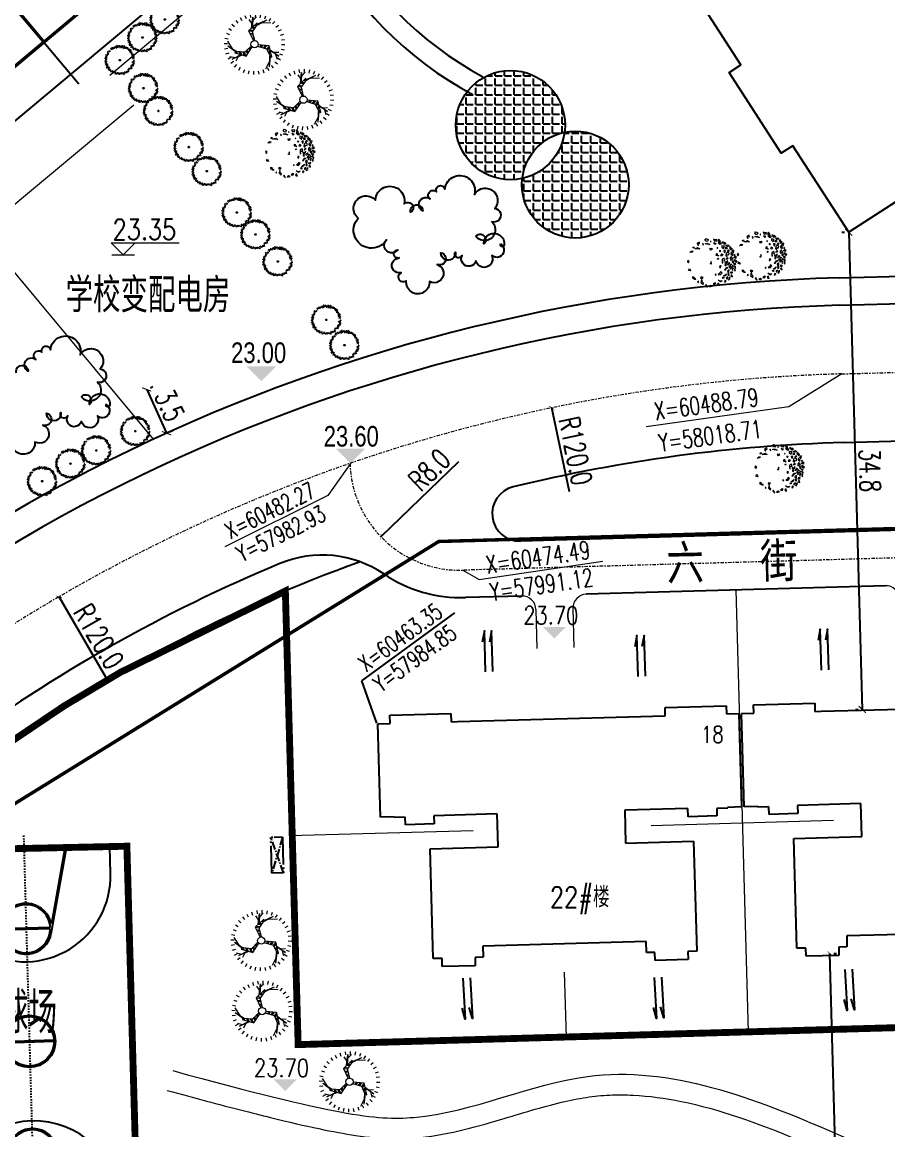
# Model space of a CAD drawing. Header units: inches. Extents: x 393 to 1582, y 246 to 1188.
# Drawn here: x 923 to 986.1, y 643 to 723.6 of the extents above; entities that cross this region are included whole.
import ezdxf

# ---------------------------------------------------------------- set-up
doc = ezdxf.new("R2010")
doc.units = ezdxf.units.IN
doc.header["$MEASUREMENT"] = 0
for name, pattern in [('ACAD_ISO10W100', [18.5, 12, -3, 0.5, -3]), ('CENTERX2', [4, 2.5, -0.5, 0.5, -0.5]), ('CONTINOUS', [0]), ('DASHED2', [0.375, 0.25, -0.125]), ('DOTE', [2.42, 2, -0.2, 0.02, -0.2])]:
    doc.linetypes.add(name, pattern=pattern)
for name, color, linetype in [('build2', 40, 'Continuous'), ('buildcoor', 7, 'Continuous'), ('C', 84, 'Continuous'), ('DIM', 4, 'Continuous'), ('DL', 1, 'Continuous'), ('DOTE', 1, 'ACAD_ISO10W100'), ('drain', 4, 'Continuous'), ('ELEV', 1, 'Continuous'), ('LEAF-G', 72, 'Continuous'), ('OUTLINE', 7, 'Continuous'), ('PUB_TEXT', 7, 'Continuous'), ('roaddim', 2, 'Continuous'), ('roadradiu', 3, 'Continuous'), ('WALL1', 2, 'Continuous'), ('公共绿地', 3, 'Continuous'), ('外墙', 42, 'Continuous'), ('建筑层数', 7, 'Continuous'), ('绿化', 3, 'Continuous'), ('车库边线', 4, 'DOTE')]:
    doc.layers.add(name, color=color, linetype=linetype)
for name, color, linetype, lineweight in [('buildelev', 2, 'Continuous', 20), ('ROAD', 1, 'Continuous', 25), ('ROAD-CENTER', 7, 'CENTERX2', 18), ('ROAD-ZB', 4, 'Continuous', 15), ('walk', 2, 'Continuous', 18), ('围墙', 75, 'FENCELINE1', 15), ('建筑型号', 2, 'Continuous', 18), ('树', 84, 'Continuous', 15)]:
    doc.layers.add(name, color=color, linetype=linetype, lineweight=lineweight)
doc.styles.add('-黑体', font='simhei.ttf', dxfattribs={"width": 0.8})
doc.styles.add('_HZTXT', font='txt.shx', dxfattribs={"width": 0.8, "bigfont": 'hztxt.shx'})
doc.styles.add('DIM_FONT', font='SIMPLEX.shx', dxfattribs={"width": 0.8})
doc.styles.add('FLS', font='', dxfattribs={"width": 0.8})
doc.styles.add('HZ', font='simplex.shx', dxfattribs={"width": 0.7, "bigfont": 'hztxt.shx'})
doc.styles.add('RO', font='romans.shx', dxfattribs={"width": 0.8})
doc.styles.get("Standard").update_dxf_attribs({"font": 'arial.ttf'})
doc.styles.get('FLS').set_extended_font_data('创艺繁隶书')
doc.linetypes.add('FENCELINE1', pattern='A,0.25,-0.1,[133,ltypeshp.shx,S=0.1,R=0,X=-0.1,Y=0],-0.1,1', length=1.45)
doc.dimstyles.new('NORMAL', dxfattribs={"dimtxt": 1.5, "dimasz": 0.3, "dimexe": 0.5, "dimexo": 0.3, "dimgap": 0.3, "dimtad": 1, "dimdec": 1, "dimzin": 1, "dimdsep": 46, "dimtxsty": 'HZ', "dimblk": 'ARCHTICK', "dimcen": 0, "dimclrt": 256, "dimadec": 0, "dimazin": 0, "dimtfac": 1, "dimtdec": 1, "dimtofl": 0, "dimtmove": 0, "dimatfit": 3, "dimldrblk": 'ARCHTICK', "dimfxl": 1, "dimtolj": 2, "dimtzin": 0, "dimarcsym": 0})

# ---------------------------------------------------------------- blocks, each defined once
blk = doc.blocks.new('M_J1ILU')
for p, q in [((-12057, 6273), (-14007, 6273)), ((12043, 6273), (13993, 6273)), ((-8545, 1893), (-14007, 3023)), ((-7775, 1822), (-13987, 3121)), ((7760, 1822), (13972, 3121)), ((8530, 1893), (13993, 3023)), ((-8545, -1846), (-14007, -2977)), ((-7775, -1775), (-13987, -3074)), ((7760, -1775), (13972, -3074)), ((8530, -1846), (13993, -2977)), ((-12057, -6227), (-14007, -6227)), ((12043, -6227), (13993, -6227))]:
    blk.add_line(p, q)
for radius in [1900, 1800]:
    blk.add_circle((-7, 23), radius)
for centre, radius, start, end in [((-12057, 23), 6250, 270, 90), ((12043, 23), 6250, 90, 270), ((-8207, 23), 1850, 100.22842, 125.27022), ((-8207, 23), 1750, 91.59175, 125.16318), ((-8207, 23), 1750, 271.59175, 88.40825), ((-8206, 24), 1849, 288.3314, 79.94984), ((8191, 24), 1849, 100.05016, 251.6686), ((8193, 23), 1750, 91.59175, 268.40825), ((8193, 23), 1750, 54.83682, 88.40825), ((8193, 23), 1850, 54.72978, 79.77158), ((-8207, 23), 1850, 153.40947, 179.08169), ((-8207, 23), 1750, 153.35711, 179.02555), ((-8207, 23), 1850, 126.81895, 151.86075), ((-8207, 23), 1750, 126.82803, 151.84807), ((8193, 23), 1750, 28.15193, 53.17197), ((8193, 23), 1850, 28.13925, 53.18105), ((8193, 23), 1750, 0.97445, 26.64289), ((8193, 23), 1850, 0.91831, 26.59053), ((-8207, 23), 1850, 180.63028, 204.95706), ((-8207, 23), 1750, 180.65761, 204.81547), ((8193, 23), 1750, 335.18453, 359.34239), ((8193, 23), 1850, 335.04294, 359.36972), ((-8207, 23), 1850, 206.50578, 231.40344), ((-8207, 23), 1750, 206.46263, 231.33819), ((8193, 23), 1750, 308.66181, 333.53737), ((8193, 23), 1850, 308.59656, 333.49422), ((-8207, 23), 1850, 232.95217, 259.77158), ((-8207, 23), 1750, 232.97527, 268.40825), ((8193, 23), 1750, 271.59175, 307.02473), ((8193, 23), 1850, 280.22842, 307.04783)]:
    blk.add_arc(centre, radius, start, end)
at = {"layer": 'DOTE'}
blk.add_line((-15007, 23), (14993, 23), dxfattribs=at)
at = {"layer": 'OUTLINE'}
for p, q in [((-14107, 7623), (14093, 7623)), ((-14107, -7577), (-14107, 7623)), ((-14007, 7523), (13993, 7523)), ((-14007, -7477), (-14007, 7523)), ((13993, 7523), (13993, -7477)), ((14093, 7623), (14093, -7577)), ((14093, -7577), (-14107, -7577)), ((13993, -7477), (-14007, -7477))]:
    blk.add_line(p, q, dxfattribs=at)
at = {"layer": 'WALL1'}
for p, q in [((-8257, 1773), (-8257, -1726)), ((-8157, 1773), (-8157, -1726)), ((-57, -1777), (-57, 1821)), ((43, -1777), (43, 1821)), ((8143, 1773), (8143, -1726)), ((8243, 1773), (8243, -1726)), ((-9862, 852), (-9772, 808)), ((-9839, 896), (-9750, 849)), ((-9316, 1504), (-9256, 1424)), ((-9276, 1534), (-9215, 1454)), ((9261, 1534), (9200, 1454)), ((9301, 1504), (9242, 1424)), ((9825, 896), (9736, 849)), ((9847, 852), (9757, 808)), ((-10057, 53), (-9957, 53)), ((-10057, 3), (-9957, 3)), ((10043, 53), (9942, 53)), ((10043, 3), (9943, 3)), ((-9885, -757), (-9796, -711)), ((-9863, -802), (-9774, -756)), ((9848, -802), (9759, -756)), ((9871, -757), (9781, -711)), ((-9362, -1423), (-9301, -1343)), ((-9322, -1453), (-9262, -1373)), ((-9322, -1453), (-9261, -1374)), ((9307, -1453), (9246, -1374)), ((9307, -1453), (9247, -1373)), ((9347, -1423), (9286, -1343))]:
    blk.add_line(p, q, dxfattribs=at)
at = {"width": 0.8, "flags": 9}
for tag in ['XSIZE', 'YSIZE']:
    blk.add_attdef(tag, (0, 0), '', height=0.5, dxfattribs=at)
blk = doc.blocks.new('t2')
for p, q in [((-2.24, 2.44), (-1.99, 2.17)), ((-1.78, 2.79), (-1.59, 2.49)), ((-1.34, 2.61), (-1.58, 1.52)), ((-1.34, 2.61), (-1.51, 1.47)), ((-1.44, 2), (-0.89, 2.82)), ((-1.27, 3.06), (-1.13, 2.72)), ((-0.72, 3.23), (-0.64, 2.88)), ((-0.15, 3.3), (-0.13, 2.95)), ((0.43, 3.28), (0.38, 2.92)), ((0.99, 3.16), (0.88, 2.81)), ((1.53, 2.93), (1.36, 2.62)), ((2.01, 2.62), (1.79, 2.34)), ((-2.93, 1.53), (-2.62, 1.36)), ((-2.62, 2.01), (-2.34, 1.79)), ((-1.63, 0.77), (-2.5, 1.58)), ((-2.5, 1.58), (-1.63, 0.89)), ((-2.3, 1.92), (-2.2, 1.35)), ((-1.73, 1.61), (-1.56, 0.32)), ((-1.53, 1.47), (-1.73, 1.61)), ((-1.24, 0.62), (-1.53, 1.47)), ((1.48, 1.02), (2.62, 1.38)), ((2.62, 1.38), (1.59, 0.97)), ((1.93, 1.14), (2.23, 1.63)), ((2.44, 2.24), (2.17, 1.99)), ((2.81, 1.03), (2.27, 1.23)), ((2.79, 1.78), (2.49, 1.59)), ((3.06, 1.27), (2.72, 1.13)), ((-3.28, 0.43), (-2.92, 0.38)), ((-3.16, 0.99), (-2.81, 0.88)), ((-1.95, 1.1), (-2.53, 1.12)), ((-1.56, 0.32), (-0.37, 0.11)), ((-0.31, 0.25), (-1.24, 0.62)), ((1.06, 1.19), (0.28, 0.27)), ((0.37, 0.14), (1.16, 0.76)), ((2.26, 0.7), (1.06, 1.19)), ((1.16, 0.76), (2.04, 0.59)), ((2.93, -0.14), (2.03, 0.57)), ((2.04, 0.59), (2.26, 0.7)), ((2.93, -0.14), (2.11, 0.61)), ((2.45, 0.24), (2.89, -0.64)), ((3.23, 0.72), (2.88, 0.64)), ((3.3, 0.15), (2.95, 0.13)), ((-3.3, -0.15), (-2.95, -0.13)), ((-3.23, -0.72), (-2.88, -0.64)), ((-3.06, -1.27), (-2.72, -1.13)), ((-0.06, -0.39), (0.08, -1.38)), ((0.5, -1.51), (0.1, -0.38)), ((3.16, -0.99), (2.81, -0.88)), ((3.28, -0.43), (2.92, -0.38)), ((-2.79, -1.78), (-2.49, -1.59)), ((-2.44, -2.24), (-2.17, -1.99)), ((-2.01, -2.62), (-1.79, -2.34)), ((-1.02, -2.25), (-1.99, -2.18)), ((-1.59, -2.47), (-0.52, -2.05)), ((-1.59, -2.47), (-0.52, -2.13)), ((-0.53, -2.3), (0.5, -1.51)), ((-0.51, -2.07), (-0.53, -2.3)), ((0.08, -1.38), (-0.51, -2.07)), ((0.14, -1.8), (-0.12, -2.95)), ((-0.12, -2.95), (0.04, -1.86)), ((0.03, -2.24), (0.29, -2.75)), ((2.24, -2.44), (1.99, -2.17)), ((2.62, -2.01), (2.34, -1.79)), ((2.93, -1.53), (2.62, -1.36)), ((-1.53, -2.93), (-1.36, -2.62)), ((-0.99, -3.16), (-0.88, -2.81)), ((-0.52, -2.95), (-0.07, -2.58)), ((-0.43, -3.28), (-0.38, -2.92)), ((0.15, -3.3), (0.13, -2.95)), ((0.72, -3.23), (0.64, -2.88)), ((1.27, -3.06), (1.13, -2.72)), ((1.78, -2.79), (1.59, -2.49))]:
    blk.add_line(p, q)
at = {"color": 0}
for p, q in [((-1.71, 1.46), (-1.64, 1.54)), ((-1.69, 1.3), (-1.53, 1.47)), ((-1.65, 0.98), (-1.44, 1.2)), ((-1.63, 0.82), (-1.39, 1.07)), ((-1.58, 0.5), (-1.3, 0.8)), ((-1.56, 0.34), (-1.25, 0.67)), ((-1.28, 0.27), (-1.03, 0.54)), ((-1.14, 0.24), (-0.91, 0.49)), ((-0.85, 0.19), (-0.66, 0.39)), ((-0.7, 0.16), (-0.54, 0.34)), ((0.49, 0.53), (0.57, 0.29)), ((0.59, 0.64), (0.67, 0.38)), ((0.78, 0.86), (0.88, 0.54)), ((0.88, 0.98), (0.99, 0.62)), ((1.07, 1.18), (1.21, 0.75)), ((1.22, 1.12), (1.35, 0.72)), ((1.52, 1), (1.62, 0.67)), ((1.67, 0.94), (1.76, 0.65)), ((1.97, 0.81), (2.04, 0.59)), ((2.12, 0.75), (2.15, 0.64)), ((0.21, -0.69), (-0.03, -0.64)), ((0.26, -0.83), (-0.01, -0.77)), ((0.36, -1.11), (0.03, -1.03)), ((0.41, -1.25), (0.05, -1.17)), ((-0.41, -2.21), (-0.52, -2.19)), ((-0.28, -2.11), (-0.51, -2.06)), ((-0.02, -1.92), (-0.32, -1.85)), ((0.11, -1.82), (-0.23, -1.74)), ((0.36, -1.62), (-0.05, -1.53)), ((0.49, -1.52), (0.05, -1.42))]:
    blk.add_line(p, q, dxfattribs=at)
blk.add_circle((0, 0), 0.397)
at = {"style": 'DIM_FONT', "width": 0.8, "flags": 9}
for tag in ['XSIZE', 'YSIZE']:
    blk.add_attdef(tag, (0, 0), '', height=0.000997, rotation=122.3352, dxfattribs=at)
blk = doc.blocks.new('psss')
at = {"layer": 'drain', "ltscale": 3}
for points in [[(-2.979, 0.527), (0.007, 0.531), (-0.808, 0.714)], [(-2.967, -0.004), (0, 0), (-0.815, 0.183)]]:
    blk.add_lwpolyline(points, dxfattribs=at)
blk = doc.blocks.new('_ARCHTICK')
at = {"color": 0, "linetype": 'ByBlock', "const_width": 0.15}
blk.add_lwpolyline([(-0.5, -0.5), (0.5, 0.5)], dxfattribs=at)
blk = doc.blocks.new('*D143')
at = {"layer": 'DEFPOINTS', "color": 0, "ltscale": 0.3, "transparency": 16777216}
for p in [(925.723, 681.772), (986.061, 578.045)]:
    blk.add_point(p, dxfattribs=at)
at = {"layer": 'roadradiu', "color": 0, "lineweight": -2, "ltscale": 0.3, "transparency": 16777216}
blk.add_line((929.131, 675.912), (925.723, 681.772), dxfattribs=at)
at = {"layer": 'roadradiu', "color": 0, "lineweight": -2, "ltscale": 0.3, "transparency": 16777216, "xscale": 0.3, "yscale": 0.3, "zscale": 0.3, "rotation": 120.1868455765125}
blk.add_blockref('_ARCHTICK', (925.723, 681.772), dxfattribs=at)
at = {"layer": 'roadradiu', "ltscale": 0.3, "transparency": 16777216, "insert": (928.618, 678.882), "char_height": 1.5, "attachment_point": 5, "rotation": 300.18685, "style": 'HZ'}
blk.add_mtext('\\A2;R120.0', dxfattribs=at)
blk = doc.blocks.new('*D147')
at = {"layer": 'DEFPOINTS', "color": 0, "ltscale": 0.3, "transparency": 16777216}
for p in [(954.909, 691.701), (949.159, 686.139)]:
    blk.add_point(p, dxfattribs=at)
at = {"layer": 'roadradiu', "color": 0, "lineweight": -2, "ltscale": 0.3, "transparency": 16777216}
blk.add_line((954.806, 691.602), (949.159, 686.139), dxfattribs=at)
at = {"layer": 'roadradiu', "color": 0, "lineweight": -2, "ltscale": 0.3, "transparency": 16777216, "xscale": 0.3, "yscale": 0.3, "zscale": 0.3, "rotation": 224.0479732594165}
blk.add_blockref('_ARCHTICK', (949.159, 686.139), dxfattribs=at)
at = {"layer": 'roadradiu', "ltscale": 0.3, "transparency": 16777216, "insert": (952.693, 691.018), "char_height": 1.5, "attachment_point": 5, "rotation": 44.04797, "style": 'HZ'}
blk.add_mtext('\\A2;R8.0', dxfattribs=at)
blk = doc.blocks.new('GPPMTR01')
at = {"color": 0, "linetype": 'ByBlock'}
for points in [[(-0.215, 0.443), (-0.218, 0.456), (-0.242, 0.475), (-0.199, 0.486), (-0.199, 0.449)], [(-0.173, 0.469), (-0.151, 0.518), (-0.12, 0.516), (-0.128, 0.487), (-0.144, 0.498), (-0.151, 0.48), (-0.145, 0.47)], [(-0.106, 0.53), (-0.073, 0.496), (-0.058, 0.515), (-0.035, 0.504), (-0.038, 0.545), (-0.064, 0.53)], [(-0.038, 0.477), (-0.055, 0.454), (-0.043, 0.424), (-0.032, 0.439)], [(0.005, 0.559), (-0.005, 0.523), (0.016, 0.511), (0.051, 0.519)], [(0.01, 0.485), (0.042, 0.462), (0.084, 0.477), (0.066, 0.492), (0.042, 0.485)], [(0.105, 0.53), (0.084, 0.519), (0.099, 0.504), (0.114, 0.511)], [(0.131, 0.488), (0.137, 0.5), (0.134, 0.53), (0.173, 0.507), (0.146, 0.481)], [(0.179, 0.477), (0.229, 0.496), (0.25, 0.473), (0.223, 0.458), (0.22, 0.477), (0.202, 0.469), (0.199, 0.458)], [(-0.412, 0.305), (-0.364, 0.304), (-0.367, 0.328), (-0.343, 0.337), (-0.374, 0.364), (-0.382, 0.335)], [(-0.393, 0.241), (-0.408, 0.23), (-0.396, 0.226)], [(-0.354, 0.404), (-0.335, 0.371), (-0.312, 0.378), (-0.293, 0.408)], [(-0.304, 0.31), (-0.343, 0.272), (-0.298, 0.279)], [(-0.298, 0.355), (-0.259, 0.362), (-0.24, 0.402), (-0.263, 0.4), (-0.275, 0.378)], [(-0.263, 0.454), (-0.27, 0.431), (-0.248, 0.431), (-0.243, 0.447)], [(-0.215, 0.295), (-0.215, 0.276), (-0.206, 0.283)], [(-0.166, 0.433), (-0.207, 0.386), (-0.18, 0.371), (-0.137, 0.387), (-0.147, 0.409), (-0.165, 0.407)], [(-0.123, 0.314), (-0.144, 0.295), (-0.135, 0.287), (-0.115, 0.295)], [(-0.127, 0.461), (-0.133, 0.429), (-0.111, 0.428), (-0.096, 0.459)], [(-0.079, 0.401), (-0.097, 0.371), (-0.064, 0.359), (-0.049, 0.371)], [(-0.032, 0.317), (-0.058, 0.295), (-0.043, 0.264), (-0.023, 0.291)], [(0.007, 0.443), (-0.026, 0.412), (-0.02, 0.382), (0.016, 0.352), (0.045, 0.367), (0.01, 0.386), (0.034, 0.42)], [(0.045, 0.295), (0.042, 0.249), (0.105, 0.211), (0.119, 0.219), (0.069, 0.245), (0.096, 0.283)], [(0.084, 0.371), (0.072, 0.344), (0.081, 0.321), (0.084, 0.344)], [(0.158, 0.447), (0.096, 0.443), (0.105, 0.412), (0.146, 0.393), (0.155, 0.416), (0.14, 0.428)], [(0.128, 0.336), (0.137, 0.287), (0.114, 0.272), (0.146, 0.26), (0.158, 0.302)], [(0.179, 0.272), (0.167, 0.245), (0.185, 0.238), (0.199, 0.253)], [(0.205, 0.439), (0.179, 0.42), (0.194, 0.405), (0.226, 0.416)], [(0.199, 0.291), (0.179, 0.352), (0.211, 0.31)], [(0.214, 0.359), (0.274, 0.374), (0.291, 0.409), (0.282, 0.336), (0.247, 0.333)], [(0.268, 0.45), (0.253, 0.435), (0.241, 0.409), (0.274, 0.428)], [(0.25, 0.325), (0.241, 0.298), (0.312, 0.302), (0.282, 0.329)], [(0.253, 0.268), (0.241, 0.226), (0.259, 0.177), (0.274, 0.203), (0.253, 0.219)], [(0.303, 0.268), (0.309, 0.219), (0.336, 0.215), (0.351, 0.234)], [(0.315, 0.416), (0.306, 0.401), (0.318, 0.39), (0.348, 0.393)], [(0.321, 0.363), (0.306, 0.34), (0.327, 0.325), (0.356, 0.325), (0.327, 0.336)], [(0.351, 0.382), (0.348, 0.371), (0.368, 0.355), (0.392, 0.359)], [(0.386, 0.257), (0.368, 0.272), (0.365, 0.287), (0.377, 0.298), (0.401, 0.283)], [(0.431, 0.26), (0.419, 0.245), (0.436, 0.23), (0.466, 0.249)], [(-0.482, 0.014), (-0.506, 0.025), (-0.514, -0.024), (-0.506, -0.036), (-0.464, -0.036), (-0.47, -0.024), (-0.494, -0.017)], [(-0.482, 0.196), (-0.461, 0.207), (-0.432, 0.177), (-0.452, 0.154), (-0.494, 0.15), (-0.5, 0.177)], [(-0.446, 0.071), (-0.432, 0.055), (-0.414, 0.067)], [(-0.417, 0.109), (-0.411, 0.15), (-0.357, 0.188), (-0.369, 0.162)], [(-0.283, 0.139), (-0.269, 0.181), (-0.239, 0.166), (-0.248, 0.139), (-0.263, 0.15)], [(-0.064, 0.207), (-0.085, 0.184), (-0.115, 0.203), (-0.115, 0.219), (-0.085, 0.207), (-0.052, 0.226)], [(-0.02, 0.033), (-0.035, 0.025), (-0.026, 0.017), (-0.014, 0.021)], [(-0.02, 0.188), (-0.008, 0.192), (0.001, 0.177), (-0.02, 0.169)], [(0.152, 0.162), (0.137, 0.139), (0.158, 0.12), (0.176, 0.128), (0.161, 0.143)], [(0.25, 0.086), (0.271, 0.063), (0.274, 0.021), (0.303, 0.052), (0.285, 0.109)], [(0.348, 0.173), (0.377, 0.128), (0.356, 0.097), (0.354, 0.128)], [(0.401, 0.207), (0.383, 0.219), (0.365, 0.211), (0.368, 0.196), (0.392, 0.192)], [(0.401, 0.078), (0.398, 0.063), (0.374, 0.067), (0.377, 0.09)], [(0.428, 0.025), (0.431, -0.021), (0.377, -0.043), (0.41, -0.013)], [(0.422, 0.166), (0.419, 0.135), (0.439, 0.12), (0.451, 0.139)], [(0.442, 0.203), (0.451, 0.169), (0.487, 0.139), (0.472, 0.181)], [(0.451, 0.074), (0.469, 0.052), (0.484, 0.063), (0.472, 0.093)], [(-0.467, -0.131), (-0.464, -0.157), (-0.482, -0.154), (-0.485, -0.127)], [(-0.437, -0.131), (-0.429, -0.066), (-0.381, -0.04), (-0.408, -0.078)], [(-0.42, -0.26), (-0.432, -0.218), (-0.411, -0.188), (-0.402, -0.214), (-0.411, -0.229)], [(0.256, -0.013), (0.241, -0.028), (0.253, -0.04)], [(0.407, -0.119), (0.389, -0.138), (0.398, -0.176), (0.419, -0.154)], [(0.416, -0.218), (0.389, -0.233), (0.392, -0.271), (0.407, -0.248)], [(0.436, -0.066), (0.442, -0.097), (0.466, -0.097), (0.481, -0.074), (0.46, -0.078)], [(-0.266, -0.366), (-0.304, -0.374), (-0.283, -0.4), (-0.251, -0.393)], [(-0.115, -0.473), (-0.138, -0.438), (-0.106, -0.438), (-0.085, -0.446)], [(0.072, -0.48), (0.042, -0.461), (0.06, -0.45), (0.066, -0.454), (0.096, -0.454), (0.096, -0.438), (0.125, -0.442), (0.114, -0.461)], [(0.17, -0.286), (0.137, -0.317), (0.149, -0.336), (0.176, -0.321)], [(0.188, -0.431), (0.211, -0.423), (0.188, -0.408)], [(0.205, -0.332), (0.199, -0.343), (0.235, -0.378), (0.294, -0.359), (0.274, -0.34), (0.235, -0.351)], [(0.327, -0.305), (0.333, -0.328), (0.389, -0.313)]]:
    blk.add_lwpolyline(points, close=True, dxfattribs=at)
blk.add_circle((0, 0), 0.01, dxfattribs=at)
blk = doc.blocks.new('*D152')
at = {"layer": 'DEFPOINTS', "color": 0, "ltscale": 0.3, "transparency": 16777216}
for p in [(981.854, 655.789), (981.854, 655.789), (983.043, 613.835)]:
    blk.add_point(p, dxfattribs=at)
at = {"layer": 'DIM', "color": 0, "lineweight": -2, "ltscale": 0.3, "transparency": 16777216}
for p, q in [((983.043, 613.835), (981.854, 655.789)), ((982.154, 655.798), (982.354, 655.803)), ((983.343, 613.843), (983.543, 613.849))]:
    blk.add_line(p, q, dxfattribs=at)
at = {"layer": 'DIM', "color": 0, "lineweight": -2, "ltscale": 0.3, "transparency": 16777216, "xscale": 0.3, "yscale": 0.3, "zscale": 0.3}
for p, rotation in [((981.854, 655.789), 91.62318667236961), ((983.043, 613.835), 271.6231866723696)]:
    blk.add_blockref('_ARCHTICK', p, dxfattribs=dict(at, rotation=rotation))
at = {"layer": 'DIM', "ltscale": 0.3, "transparency": 16777216, "insert": (983.498, 634.842), "char_height": 1.5, "attachment_point": 5, "rotation": 271.62319, "style": 'HZ'}
blk.add_mtext('\\A2;42.0', dxfattribs=at)
blk = doc.blocks.new('*D199')
at = {"layer": 'DEFPOINTS', "color": 0, "ltscale": 0.3, "transparency": 16777216}
for p in [(961.612, 695.528), (986.061, 578.045)]:
    blk.add_point(p, dxfattribs=at)
at = {"layer": 'roadradiu', "color": 0, "lineweight": -2, "ltscale": 0.3, "transparency": 16777216}
blk.add_line((962.886, 689.409), (961.612, 695.528), dxfattribs=at)
at = {"layer": 'roadradiu', "color": 0, "lineweight": -2, "ltscale": 0.3, "transparency": 16777216, "xscale": 0.3, "yscale": 0.3, "zscale": 0.3, "rotation": 101.7557449836951}
blk.add_blockref('_ARCHTICK', (961.612, 695.528), dxfattribs=at)
at = {"layer": 'roadradiu', "ltscale": 0.3, "transparency": 16777216, "insert": (963.338, 692.389), "char_height": 1.5, "attachment_point": 5, "rotation": 281.75574, "style": 'HZ'}
blk.add_mtext('\\A2;R120.0', dxfattribs=at)
blk = doc.blocks.new('A$C12EA78D5')
blk.add_line((2153, 12050), (13153, 12050))
at = {"layer": 'C'}
for p, q in [((103, 0), (103, 24100)), ((103, 24100), (15203, 24100)), ((15203, 24100), (15203, 0)), ((3103, 3000), (3103, 21100)), ((3103, 21100), (12203, 21100)), ((3203, 21000), (12103, 21000)), ((3203, 15100), (3203, 21000)), ((12103, 21000), (12103, 15100)), ((12203, 21100), (12203, 3000)), ((12103, 15100), (3203, 15100)), ((3203, 12100), (3203, 15000)), ((12103, 15000), (3203, 15000)), ((12103, 15000), (12103, 12100)), ((12103, 12100), (3203, 12100)), ((12103, 12000), (3203, 12000)), ((3203, 9100), (3203, 12000)), ((12103, 12000), (12103, 9100)), ((12103, 9100), (3203, 9100)), ((12103, 9000), (3203, 9000)), ((3203, 3100), (3203, 9000)), ((12103, 9000), (12103, 3100)), ((12203, 3000), (3103, 3000)), ((12103, 3100), (3203, 3100)), ((15203, 0), (103, 0))]:
    blk.add_line(p, q, dxfattribs=at)
at = {"layer": 'DL'}
blk.add_line((0, 12050), (16124, 12050), dxfattribs=at)
at = {"layer": 'C', "style": 'DIM_FONT', "width": 0.8, "flags": 9}
for tag in ['YSIZE', 'XSIZE']:
    blk.add_attdef(tag, (7551, 12019), '', height=0.5, rotation=270, dxfattribs=at)
blk = doc.blocks.new('幼儿园')
at = {"layer": 'build2'}
blk.add_lwpolyline([(2279428, -423235), (2284728, -423235), (2284728, -426235), (2279428, -426235), (2279428, -433235), (2284728, -433235), (2284728, -448335), (2277228, -448335), (2277228, -449347), (2270228, -449335), (2270228, -448335), (2255228, -448335)], dxfattribs=at)
blk = doc.blocks.new('*D81')
at = {"layer": 'DEFPOINTS', "color": 0, "ltscale": 0.3, "transparency": 16777216}
for p in [(1040.461, 722.541), (943.934, 696.416)]:
    blk.add_point(p, dxfattribs=at)
at = {"layer": 'roadradiu', "color": 0, "lineweight": -2, "ltscale": 0.3, "transparency": 16777216}
blk.add_line((1029.834, 719.664), (1040.461, 722.541), dxfattribs=at)
at = {"layer": 'roadradiu', "color": 0, "lineweight": -2, "ltscale": 0.3, "transparency": 16777216, "xscale": 0.3, "yscale": 0.3, "zscale": 0.3, "rotation": 15.14385513861018}
blk.add_blockref('_ARCHTICK', (1040.461, 722.541), dxfattribs=at)
at = {"layer": 'roadradiu', "ltscale": 0.3, "transparency": 16777216, "insert": (1032.286, 721.416), "char_height": 1.5, "attachment_point": 5, "rotation": 15.14386, "style": 'HZ'}
blk.add_mtext('\\A2;R100.0', dxfattribs=at)
blk = doc.blocks.new('A$C20375A83')
at = {"layer": 'LEAF-G'}
for p, q in [((67, 578), (56, 564)), ((56, 564), (74, 547)), ((95, 567), (67, 578)), ((118, 581), (95, 567)), ((130, 578), (118, 581)), ((153, 656), (130, 642)), ((130, 642), (148, 625)), ((141, 589), (130, 578)), ((148, 625), (132, 611)), ((132, 611), (141, 589)), ((197, 658), (153, 656)), ((194, 686), (190, 672)), ((190, 672), (197, 658)), ((222, 664), (194, 686)), ((245, 675), (222, 664)), ((257, 719), (238, 708)), ((238, 708), (245, 675)), ((269, 700), (257, 719)), ((285, 708), (269, 700)), ((296, 708), (296, 692)), ((296, 692), (310, 700)), ((310, 722), (331, 706)), ((310, 700), (310, 722)), ((331, 706), (343, 697)), ((343, 697), (361, 722)), ((361, 722), (391, 722)), ((391, 722), (400, 697)), ((400, 697), (431, 697)), ((431, 697), (444, 714)), ((444, 714), (463, 722)), ((463, 722), (477, 714)), ((477, 714), (465, 686)), ((465, 686), (486, 678)), ((486, 678), (521, 692)), ((521, 692), (535, 683)), ((542, 667), (525, 661)), ((525, 661), (549, 653)), ((535, 683), (542, 667)), ((549, 653), (563, 650)), ((563, 650), (574, 672)), ((574, 672), (586, 664)), ((586, 664), (586, 656)), ((586, 656), (597, 647)), ((597, 647), (593, 628)), ((593, 628), (609, 614)), ((609, 614), (637, 617)), ((648, 608), (627, 575)), ((627, 575), (637, 553)), ((637, 617), (648, 608)), ((662, 572), (669, 578)), ((669, 550), (662, 572)), ((669, 578), (692, 539)), ((0, 403), (2, 375)), ((21, 403), (0, 403)), ((2, 375), (16, 375)), ((7, 467), (5, 442)), ((5, 442), (46, 425)), ((32, 314), (5, 306)), ((5, 306), (14, 283)), ((32, 472), (7, 467)), ((14, 283), (39, 292)), ((32, 506), (21, 492)), ((21, 492), (44, 492)), ((35, 411), (21, 403)), ((25, 331), (32, 314)), ((67, 506), (32, 506)), ((44, 492), (32, 472)), ((46, 425), (35, 411)), ((39, 292), (39, 281)), ((39, 281), (62, 278)), ((74, 547), (65, 533)), ((65, 533), (79, 519)), ((79, 519), (67, 506)), ((637, 553), (648, 558)), ((648, 558), (653, 544)), ((651, 536), (669, 550)), ((653, 544), (651, 536)), ((690, 494), (662, 483)), ((662, 483), (692, 475)), ((676, 533), (674, 522)), ((674, 522), (683, 514)), ((681, 528), (676, 533)), ((692, 539), (681, 528)), ((683, 514), (692, 506)), ((692, 506), (690, 494)), ((725, 311), (690, 314)), ((690, 314), (690, 297)), ((690, 297), (725, 286)), ((692, 475), (708, 483)), ((729, 425), (694, 417)), ((694, 417), (704, 403)), ((706, 358), (699, 336)), ((699, 336), (729, 333)), ((715, 467), (701, 458)), ((701, 458), (701, 436)), ((701, 436), (720, 447)), ((725, 286), (701, 272)), ((704, 403), (727, 403)), ((725, 358), (706, 358)), ((708, 483), (715, 467)), ((720, 447), (729, 425)), ((727, 403), (720, 372)), ((720, 372), (725, 358)), ((729, 333), (725, 311)), ((23, 253), (14, 222)), ((14, 222), (49, 236)), ((62, 278), (23, 253)), ((49, 236), (60, 217)), ((60, 217), (51, 197)), ((51, 197), (69, 164)), ((69, 164), (86, 189)), ((97, 133), (72, 131)), ((72, 131), (102, 106)), ((86, 189), (97, 133)), ((102, 106), (104, 122)), ((104, 122), (125, 133)), ((137, 122), (113, 108)), ((113, 108), (127, 92)), ((125, 133), (137, 122)), ((127, 92), (139, 97)), ((139, 97), (160, 86)), ((160, 86), (153, 69)), ((153, 69), (178, 61)), ((178, 61), (197, 72)), ((206, 72), (204, 81)), ((204, 36), (206, 72)), ((215, 31), (204, 36)), ((220, 50), (215, 31)), ((236, 44), (220, 50)), ((252, 64), (236, 44)), ((269, 56), (252, 64)), ((255, 6), (269, 56)), ((266, 0), (255, 6)), ((287, 44), (266, 0)), ((324, 42), (287, 44)), ((301, 6), (324, 42)), ((322, 3), (301, 6)), ((347, 36), (322, 3)), ((368, 36), (347, 36)), ((366, 6), (368, 36)), ((391, 6), (366, 6)), ((405, 28), (391, 6)), ((428, 33), (405, 28)), ((428, 31), (421, 8)), ((421, 8), (435, 0)), ((444, 14), (426, 22)), ((431, 47), (428, 33)), ((456, 50), (431, 47)), ((435, 0), (444, 14)), ((465, 42), (456, 50)), ((458, 28), (465, 42)), ((465, 19), (458, 28)), ((477, 25), (465, 19)), ((493, 53), (477, 25)), ((523, 64), (493, 53)), ((537, 50), (523, 64)), ((553, 44), (537, 50)), ((556, 81), (544, 72)), ((544, 72), (553, 44)), ((574, 64), (556, 81)), ((586, 108), (574, 94)), ((574, 94), (595, 78)), ((595, 78), (574, 64)), ((625, 153), (600, 125)), ((646, 136), (625, 153)), ((669, 156), (646, 136)), ((669, 236), (651, 175)), ((651, 175), (669, 156)), ((701, 228), (669, 236)), ((701, 272), (701, 258)), ((701, 258), (708, 242)), ((708, 242), (701, 228))]:
    blk.add_line(p, q, dxfattribs=at)
blk.add_circle((363, 367), 11.1, dxfattribs=at)
blk = doc.blocks.new('bg')
at = {"layer": 'buildelev'}
blk.add_line((403415.903, 597892.095), (403417.408, 597892.095), dxfattribs=at)
blk.add_lwpolyline([(403417.451, 597892.89), (403416.656, 597892.095), (403415.86, 597892.89), (403420.35, 597892.89)], dxfattribs=at)
blk = doc.blocks.new('*D481')
at = {"layer": 'DEFPOINTS', "color": 0, "ltscale": 0.3, "transparency": 16777216}
for p in [(983.234, 708.307), (984.219, 673.563), (984.219, 673.563)]:
    blk.add_point(p, dxfattribs=at)
at = {"layer": 'DIM', "color": 0, "lineweight": -2, "ltscale": 0.3, "transparency": 16777216}
for p, q in [((982.934, 708.298), (982.734, 708.293)), ((983.234, 708.307), (984.219, 673.563)), ((983.919, 673.555), (983.719, 673.549))]:
    blk.add_line(p, q, dxfattribs=at)
at = {"layer": 'DIM', "color": 0, "lineweight": -2, "ltscale": 0.3, "transparency": 16777216, "xscale": 0.5, "yscale": 0.5, "zscale": 0.5}
for p, rotation in [((983.234, 708.307), 91.62315867759088), ((984.219, 673.563), 271.6231586775909)]:
    blk.add_blockref('_ARCHTICK', p, dxfattribs=dict(at, rotation=rotation))
at = {"layer": 'DIM', "ltscale": 0.3, "transparency": 16777216, "insert": (984.776, 690.965), "char_height": 1.5, "attachment_point": 5, "rotation": 271.62316, "style": 'HZ'}
blk.add_mtext('\\A2;34.8', dxfattribs=at)
blk = doc.blocks.new('*D418')
at = {"layer": 'DEFPOINTS', "color": 0, "ltscale": 0.3, "transparency": 16777216}
for p in [(932.104, 696.861), (933.548, 693.68), (933.548, 693.68)]:
    blk.add_point(p, dxfattribs=at)
at = {"layer": 'DIM', "color": 0, "lineweight": -2, "ltscale": 0.3, "transparency": 16777216}
for p, q in [((932.104, 696.861), (933.548, 693.68)), ((932.377, 696.985), (932.559, 697.067)), ((933.821, 693.804), (934.004, 693.887))]:
    blk.add_line(p, q, dxfattribs=at)
at = {"layer": 'DIM', "color": 0, "lineweight": -2, "ltscale": 0.3, "transparency": 16777216, "xscale": 0.5, "yscale": 0.5, "zscale": 0.5}
for p, rotation in [((932.104, 696.861), 114.4241319404241), ((933.548, 693.68), 294.4241319404242)]:
    blk.add_blockref('_ARCHTICK', p, dxfattribs=dict(at, rotation=rotation))
at = {"layer": 'DIM', "ltscale": 0.3, "transparency": 16777216, "insert": (933.782, 695.704), "char_height": 1.5, "attachment_point": 5, "rotation": 294.42413, "style": 'HZ'}
blk.add_mtext('\\A2;3.5', dxfattribs=at)

msp = doc.modelspace()

# ---------------------------------------------------------------- hatches: boundary and pattern name
at = {"layer": 'roaddim', "ltscale": 0.3}
h = msp.add_hatch(dxfattribs=at)
h.set_pattern_fill('ANGLE', color=0, scale=0.1, style=0)
h.set_pattern_definition([(0, (-57242.94076, -59722.1981), (0, 0.6985), [0.508, -0.1905]), (90, (-57242.94076, -59722.1981), (-0.6985, 4e-17), [0.508, -0.1905])])
edge = h.paths.add_edge_path()
edge.add_arc((963.32, 711.779), 3.888, 0, 360)
edge = h.paths.add_edge_path()
edge.add_arc((958.599, 716.114), 3.978, 0, 360)

# ---------------------------------------------------------------- linework, layer by layer
at = {"layer": 'buildcoor', "color": 0, "ltscale": 0.3}
for points in [[(947.763, 675.65), (954.545, 680.607)], [(948.866, 672.561), (947.763, 675.65)]]:
    msp.add_lwpolyline(points, dxfattribs=at)
at = {"layer": 'ELEV', "color": 0}
for points in [[(939.392, 698.538), (941.513, 698.538), (940.452, 697.477)], [(945.893, 692.541), (948.014, 692.541), (946.954, 691.48)], [(960.95, 679.576), (962.647, 679.576), (961.799, 678.727)], [(941.336, 646.63), (943.033, 646.63), (942.184, 645.782)]]:
    msp.add_solid(points, dxfattribs=at)
at = {"layer": 'LEAF-G', "color": 0, "ltscale": 0.3}
for radius, start in [(25.635, 103.59698), (27.135, 173.40995)]:
    msp.add_arc((968.709, 742.224), radius, start, 241.80531, dxfattribs=at)
at = {"layer": 'ROAD', "color": 0, "linetype": 'Continuous'}
for p, q in [((982.537, 704.996), (1031.077, 706.344)), ((982.592, 702.997), (1031.211, 704.347)), ((982.87, 693.001), (1069.738, 695.413))]:
    msp.add_line(p, q, dxfattribs=at)
at = {"layer": 'ROAD', "color": 0, "ltscale": 0.3}
for p, q in [((1090.902, 689.549), (959.324, 685.823)), ((985.91, 682.575), (964.119, 681.958)), ((959.42, 681.825), (955.314, 681.708))]:
    msp.add_line(p, q, dxfattribs=at)
at = {"layer": 'ROAD', "color": 0, "linetype": 'Continuous'}
for radius, start, end in [(127, 91.59027, 139.92361), (125, 91.59027, 139.92361), (115, 91.59027, 103.71623), (115, 112.63124, 139.92361), (113, 109.87376, 139.92361)]:
    msp.add_arc((986.061, 578.045), radius, start, end, dxfattribs=at)
at = {"layer": 'ROAD', "color": 0}
msp.add_arc((959.267, 687.823), 2, 103.71623, 271.62209, dxfattribs=at)
at = {"layer": 'ROAD', "color": 0, "ltscale": 0.3}
for centre, radius, start, end in [((944.888, 676.806), 8, 55.97946, 112.63124), ((955.027, 691.827), 10.123, 235.97946, 271.62209)]:
    msp.add_arc(centre, radius, start, end, dxfattribs=at)
at = {"layer": 'ROAD-CENTER', "color": 5, "ltscale": 0.1}
for p, q in [((982.731, 697.999), (1069.6, 700.411)), ((1089.04, 687.496), (955.135, 683.704))]:
    msp.add_line(p, q, dxfattribs=at)
for centre, radius, start, end in [((986.061, 578.045), 120, 91.59027, 139.92361), ((954.909, 691.701), 8, 181.58596, 271.62209)]:
    msp.add_arc(centre, radius, start, end, dxfattribs=at)
at = {"layer": 'ROAD-ZB', "color": 0, "ltscale": 0.3}
for points in [[(982.731, 697.999), (978.878, 695.608)], [(978.878, 695.608), (968.48, 694.146)], [(946.954, 691.48), (945.306, 689.154)], [(945.306, 689.154), (937.793, 685.398)], [(956.322, 683.034), (965.324, 684.362)], [(955.135, 683.704), (956.322, 683.034)]]:
    msp.add_lwpolyline(points, dxfattribs=at)
at = {"layer": 'roaddim', "color": 0, "ltscale": 0.3}
for centre, radius in [((958.599, 716.114), 3.978), ((963.32, 711.779), 3.888)]:
    msp.add_circle(centre, radius, dxfattribs=at)
at = {"layer": 'walk', "color": 0}
for p, q in [((960.448, 680.853), (960.517, 677.994)), ((963.147, 680.93), (963.216, 678.07))]:
    msp.add_line(p, q, dxfattribs=at)
at = {"layer": 'walk', "color": 0, "ltscale": 0.3}
for centre, start, end in [((985.938, 681.575), 1.61609, 91.62209), ((959.449, 680.825), 1.61609, 91.62209), ((964.147, 680.958), 91.62209, 181.61609)]:
    msp.add_arc(centre, 1, start, end, dxfattribs=at)
at = {"layer": '公共绿地', "color": 0, "linetype": 'FENCELINE1', "ltscale": 0.1, "const_width": 0.5}
for points in [[(919.878, 669.636), (926.089, 673.818), (930.189, 676.266), (942.203, 682.187), (943.135, 649.163), (943.135, 649.163), (1114.226, 654.008), (1113.803, 668.945), (1119.301, 669.098), (1118.245, 706.927, -0.044692), (1118.311, 707.995, 0.048467), (1133.212, 719.394, -0.148731), (1136.416, 718.004, 0.062521), (1158.247, 703.71)], [(1128.133, 563.297), (1127.887, 572.804, 0.22585), (1132.401, 583.026), (1131.47, 615.911, 0.074843), (1130.785, 619.72), (1128.571, 623.733), (1124.227, 627.201), (1115.32, 627.959), (1114.721, 634.157), (931.646, 628.733), (930.663, 663.608), (915.566, 663.28)]]:
    msp.add_lwpolyline(points, format="xyb", dxfattribs=at)
at = {"layer": '围墙', "color": 0, "ltscale": 0.2}
for p, q in [((985.91, 682.575), (964.119, 681.958)), ((942.015, 682.181), (942.947, 649.157)), ((959.42, 681.825), (955.192, 681.705)), ((975.004, 682.266, 0), (975.912, 650.091, 0)), ((968.835, 665.125, 0), (982.129, 665.5, 0)), ((942.517, 664.383, 0), (955.89, 664.76, 0)), ((962.668, 649.716, -1.874), (962.535, 654.441, -1.874)), ((942.947, 649.157), (1114.22, 654.008))]:
    msp.add_line(p, q, dxfattribs=at)
at = {"layer": '外墙', "color": 2, "ltscale": 0.1}
for p, q in [((969.857, 673.709), (974.306, 673.835)), ((969.874, 673.109), (969.857, 673.709)), ((974.306, 673.835), (974.323, 673.235)), ((976.305, 673.891), (980.753, 674.018)), ((976.322, 673.292), (976.305, 673.891)), ((980.753, 674.018), (980.77, 673.418)), ((980.77, 673.418), (981.22, 673.43)), ((981.22, 673.43), (996.364, 673.86)), ((949.815, 673.141), (954.264, 673.267)), ((949.832, 672.541), (949.815, 673.141)), ((954.264, 673.267), (954.281, 672.667)), ((954.281, 672.667), (954.73, 672.68)), ((954.73, 672.68), (969.874, 673.109)), ((974.323, 673.235), (975.222, 673.261)), ((975.222, 673.261), (975.415, 666.463)), ((975.422, 673.266), (976.322, 673.292)), ((975.615, 666.469), (975.422, 673.266)), ((948.933, 672.516), (949.832, 672.541)), ((949.125, 665.718), (948.933, 672.516)), ((971.516, 666.353), (966.918, 666.222)), ((966.918, 666.222), (966.986, 663.823)), ((971.533, 665.753), (971.516, 666.353)), ((974.417, 666.385), (973.617, 666.362)), ((973.617, 666.362), (973.633, 665.813)), ((975.415, 666.463), (974.415, 666.435)), ((974.415, 666.435), (974.417, 666.385)), ((976.614, 666.497), (975.615, 666.469)), ((976.616, 666.447), (976.614, 666.497)), ((977.415, 666.47), (976.616, 666.447)), ((977.431, 665.92), (977.415, 666.47)), ((984.111, 666.71), (979.513, 666.579)), ((979.513, 666.579), (979.53, 665.98)), ((984.179, 664.311), (984.111, 666.71)), ((950.125, 665.747), (949.125, 665.718)), ((950.126, 665.697), (950.125, 665.747)), ((950.926, 665.719), (950.126, 665.697)), ((950.942, 665.17), (950.926, 665.719)), ((957.622, 665.959), (953.024, 665.829)), ((953.024, 665.829), (953.041, 665.229)), ((957.69, 663.56), (957.622, 665.959)), ((973.633, 665.813), (971.533, 665.753)), ((979.53, 665.98), (977.431, 665.92)), ((953.041, 665.229), (950.942, 665.17)), ((966.986, 663.823), (971.934, 663.964)), ((971.934, 663.964), (972.161, 655.967)), ((979.231, 664.17), (984.179, 664.311)), ((979.458, 656.174), (979.231, 664.17)), ((952.742, 663.42), (957.69, 663.56)), ((952.969, 655.423), (952.742, 663.42)), ((994.979, 657.414), (983.084, 657.077)), ((968.49, 656.663), (956.594, 656.326)), ((968.512, 655.863), (968.49, 656.663)), ((983.084, 657.077), (983.106, 656.277)), ((956.594, 656.326), (956.617, 655.526)), ((969.112, 655.88), (968.512, 655.863)), ((969.129, 655.281), (969.112, 655.88)), ((972.161, 655.967), (971.511, 655.948)), ((971.511, 655.948), (971.528, 655.349)), ((980.108, 656.192), (979.458, 656.174)), ((980.125, 655.592), (980.108, 656.192)), ((983.106, 656.277), (982.507, 656.26)), ((982.507, 656.26), (982.524, 655.66)), ((953.618, 655.441), (952.969, 655.423)), ((953.635, 654.842), (953.618, 655.441)), ((956.034, 654.91), (953.635, 654.842)), ((956.617, 655.526), (956.017, 655.509)), ((956.017, 655.509), (956.034, 654.91)), ((971.528, 655.349), (969.129, 655.281)), ((982.524, 655.66), (980.125, 655.592))]:
    msp.add_line(p, q, dxfattribs=at)
at = {"layer": '树', "color": 0}
msp.add_line((938.493, 727.308), (929.431, 719.728), dxfattribs=at)
msp.add_lwpolyline([(932.601, 693.245), (920.026, 708.305), (931.176, 717.589)], dxfattribs=at)
for points, knots in [([(934, 647.268), (945.865, 644.047), (953.315, 642.946), (965.996, 649.264), (981.259, 643.376), (996.295, 636.241), (1005.905, 639.502), (1010.573, 641.043)], [38.19605, 38.19605, 38.19605, 38.19605, 46.400083, 59.233809, 77.766746, 92.847287, 107.196731, 107.196731, 107.196731, 107.196731]), ([(933.607, 645.821), (934.617, 645.546), (935.563, 645.292), (938.226, 644.586), (939.766, 644.189), (943.815, 643.194), (945.755, 642.786), (948.29, 642.408), (949.12, 642.332), (950.501, 642.296), (951.074, 642.319), (952.728, 642.459), (953.794, 642.648), (955.87, 643.123), (956.878, 643.409), (959.404, 644.158), (960.886, 644.629), (962.928, 645.113), (963.529, 645.234), (964.69, 645.407), (965.253, 645.461), (966.393, 645.512), (966.966, 645.51), (968.694, 645.426), (969.86, 645.267), (973.781, 644.466), (976.586, 643.454), (980.853, 641.689), (982.301, 641.049), (985.216, 639.78), (986.683, 639.153), (989.406, 638.13), (990.656, 637.714), (992.968, 637.112), (994.023, 636.898), (995.901, 636.667), (996.723, 636.616), (998.356, 636.618), (999.169, 636.668), (1001.594, 636.936), (1003.193, 637.27), (1006.895, 638.24), (1008.987, 638.94), (1011.043, 639.618)], [38.19605, 38.19605, 38.19605, 38.19605, 38.893182, 38.893182, 40.287444, 40.287444, 43.07597, 43.07597, 44.851593, 44.851593, 46.331442, 46.331442, 49.299946, 49.299946, 52.268449, 52.268449, 56.923336, 56.923336, 58.913338, 58.913338, 60.820751, 60.820751, 62.728163, 62.728163, 66.542989, 66.542989, 75.422677, 75.422677, 79.97727, 79.97727, 84.531863, 84.531863, 88.325974, 88.325974, 91.439899, 91.439899, 93.796082, 93.796082, 96.152266, 96.152266, 100.864633, 100.864633, 107.196731, 107.196731, 107.196731, 107.196731])]:
    msp.add_open_spline(points, degree=3, knots=knots, dxfattribs=at)
at = {"layer": '绿化', "color": 0, "linetype": 'CONTINOUS'}
msp.add_lwpolyline([(957.881, 707.458, -1.091309), (957.244, 706.617, -1.091309), (956.084, 706.22, -1.091309), (955.076, 706.625, -1.091309), (954.586, 706.871, -1.091309), (953.531, 706.819, -1.091309), (953.266, 705.957, -1.091309), (952.695, 704.719, -1.091309), (951.011, 704.767, -1.091309), (950.627, 705.357, -1.091309), (950.488, 706.437, -1.091309), (950.389, 707.033, -1.091309), (949.574, 707.756, -1.091309), (947.513, 709.335, -1.091309), (948.766, 710.646, -1.091309), (950.855, 710.379, -1.091309), (951.325, 709.762, -1.091309), (952.207, 709.868, -1.091309), (952.757, 710.735, -1.091309), (953.202, 711.258, -1.091309), (953.825, 711.443, -1.091309), (955.973, 711.064, -1.091309), (957.451, 710.042, -1.091309), (957.245, 709.068, -1.091309), (956.071, 708.016, -1.091309), (956.654, 707.459, -1.091309), (958.139, 707.378, -1.091309), (957.881, 707.458)], format="xyb", close=True, dxfattribs=at)
msp.add_lwpolyline([(922.6, 698.079, -1.091309), (923.482, 698.184, -1.091309), (924.033, 699.052, -1.091309), (924.477, 699.575, -1.091309), (925.1, 699.76, -1.091309), (927.248, 699.381, -1.091309), (928.726, 698.359, -1.091309), (928.52, 697.385, -1.091309), (927.346, 696.333, -1.091309), (927.929, 695.775, -1.091309), (929.414, 695.695, -1.091309), (929.156, 695.774), (929.156, 695.774, -1.091309), (928.519, 694.933, -1.091309), (927.359, 694.537, -1.091309), (926.351, 694.942, -1.091309), (925.861, 695.187, -1.091309), (924.807, 695.135, -1.091309), (924.541, 694.274, -1.091309), (923.97, 693.036, -1.091309), (922.286, 693.083, -1.091309)], format="xyb", dxfattribs=at)
at = {"layer": '车库边线', "color": 0, "ltscale": 0.3}
msp.add_line((941.998, 664.264, -1.874), (941.149, 664.24, -1.874), dxfattribs=at)
at = {"layer": '车库边线', "color": 0}
for p, q in [((941.222, 661.641, -1.874), (941.149, 664.24, -1.874)), ((941.998, 664.264, -1.874), (942.072, 661.665, -1.874)), ((942.072, 661.665, -1.874), (941.222, 661.641, -1.874))]:
    msp.add_line(p, q, dxfattribs=at)
at = {"layer": '车库边线', "color": 0, "linetype": 'DASHED2', "const_width": 0.25, "elevation": -1.024}
msp.add_lwpolyline([(911.313, 659.793), (930.326, 671.546), (930.326, 671.546), (931.644, 672.361), (931.644, 672.361), (953.375, 685.795), (1019.667, 687.673)], dxfattribs=at)
at = {"layer": '车库边线', "color": 0, "ltscale": 0.3, "elevation": -1.874}
for points in [[(942.072, 661.665), (941.149, 664.24)], [(941.998, 664.264), (941.222, 661.641)]]:
    msp.add_lwpolyline(points, dxfattribs=at)

# ---------------------------------------------------------------- block references
at = {"layer": 'build2', "color": 0, "xscale": 0.0009999999983786817, "yscale": 0.000999999996565748, "zscale": 0.001, "rotation": 302.8100897494591}
msp.add_blockref('幼儿园', (122.052, 2871.488), dxfattribs=at)
at = {"layer": 'buildelev', "color": 0, "linetype": 'Continuous', "xscale": 1.099999999998545, "yscale": 1.099999999998545, "zscale": 1.1}
msp.add_blockref('bg', (-442827.923, -656974.65), dxfattribs=at)
at = {"layer": 'C', "color": 0, "zscale": 0.001}
for name, p, xscale, yscale, rotation in [('A$C12EA78D5', (897.877, 735.332), 0.0009999999968797319, 0.0009999999968797319, 309.9078848348017), ('A$C12EA78D5', (907.564, 723.75), 0.0009999999968797319, 0.0009999999968797319, 309.9078848348017), ('M_J1ILU', (923.539, 649.393, 0.005), 0.0009999999944648526, 0.000999999996565748, 271.6231586894075)]:
    msp.add_blockref(name, p, dxfattribs=dict(at, xscale=xscale, yscale=yscale, rotation=rotation))
at = {"layer": 'LEAF-G', "color": 0, "xscale": 0.002880000000004657, "yscale": 0.002880000000004657, "zscale": 0.002880000000004657, "rotation": 180}
for p in [(934.475, 724.858), (932.843, 723.549), (931.196, 721.9), (932.909, 719.852), (933.999, 718.196), (936.221, 715.567), (937.529, 713.811), (939.722, 710.802), (941.081, 709.205), (942.694, 707.235), (946.232, 702.988), (947.555, 701.145), (932.322, 694.883), (929.481, 693.48), (927.603, 692.516), (925.538, 691.234)]:
    msp.add_blockref('A$C20375A83', p, dxfattribs=at)
at = {"layer": 'ROAD', "color": 0, "rotation": 91.62464345549249}
for p in [(957.226, 679.287), (981.691, 679.419), (968.335, 678.957)]:
    msp.add_blockref('psss', p, dxfattribs=at)
at = {"layer": 'ROAD', "color": 0, "xscale": -1, "rotation": 93.3095437502972}
for p in [(969.765, 651.109), (983.652, 651.685), (955.829, 651.06)]:
    msp.add_blockref('psss', p, dxfattribs=at)
at = {"layer": '树'}
for name, p, xscale, yscale, zscale, rotation in [('t2', (939.965, 721.999), 0.6671807999634088, 0.6671807998791337, 0.6671808000000001, 66.027374180966), ('t2', (943.517, 717.964), 0.6671807999634088, 0.6671807998791337, 0.6671808000000001, 66.027374180966), ('GPPMTR01', (942.46, 713.996), 3.485684247348809, 3.485684247345489, 3.485684247348809, 300.5404110417522), ('GPPMTR01', (976.808, 706.528), 3.485684247348809, 3.485684247345489, 3.485684247348809, 300.5404110417522), ('GPPMTR01', (973.187, 706.025), 3.485684247348809, 3.485684247345489, 3.485684247348809, 300.5404110417522), ('GPPMTR01', (978.099, 691.046), 3.485684247348809, 3.485684247345489, 3.485684247348809, 300.5404110417522), ('t2', (940.447, 656.735), 0.6671807999634088, 0.6671807998791337, 0.6671808000000001, 66.027374180966), ('t2', (940.514, 651.607), 0.6671807999634088, 0.6671807998791337, 0.6671808000000001, 66.027374180966), ('t2', (946.877, 646.462), 0.6671807999634088, 0.6671807998791337, 0.6671808000000001, 66.027374180966)]:
    msp.add_blockref(name, p, dxfattribs=dict(at, xscale=xscale, yscale=yscale, zscale=zscale, rotation=rotation))

# ---------------------------------------------------------------- texts
at = {"color": 0, "lineweight": -3, "style": 'HZ', "width": 0.7}
msp.add_text('篮球场', height=3, dxfattribs=at).set_placement((919.279, 649.99))
at = {"layer": 'buildcoor', "color": 0, "ltscale": 0.3, "style": 'HZ', "width": 0.7}
for s, p in [('X=60463.35', (948.071, 676.247)), ('Y=57984.85', (949.169, 674.745))]:
    msp.add_text(s, height=1.2, rotation=36.17, dxfattribs=at).set_placement(p)
at = {"layer": 'buildelev', "color": 0, "style": 'RO', "width": 0.8}
msp.add_text('23.35', height=1.5, dxfattribs=at).set_placement((929.621, 707.763))
at = {"layer": 'ELEV', "color": 0, "style": 'FLS', "width": 0.8}
for s, p in [('23.00', (938.249, 698.789)), ('23.60', (944.995, 692.705))]:
    msp.add_text(s, height=1.5, dxfattribs=at).set_placement(p)
at = {"layer": 'ELEV', "color": 0, "style": 'DIM_FONT', "width": 0.8}
for p in [(959.529, 679.778), (939.915, 646.832)]:
    msp.add_text('23.70', height=1.3, rotation=359.67116, dxfattribs=at).set_placement(p)
at = {"layer": 'PUB_TEXT', "color": 0, "width": 0.8}
for s, rotation, style, p in [('学校变配电房', 359.86732, '_HZTXT', (926.195, 702.488)), ('六   街', 1.23375, '-黑体', (969.99, 682.984))]:
    msp.add_text(s, height=2.5, rotation=rotation, dxfattribs=dict(at, style=style)).set_placement(p)
at = {"layer": 'ROAD-ZB', "color": 0, "ltscale": 0.3, "style": 'HZ', "width": 0.7}
for s, height, rotation, p in [('X=60488.79', 1.3, 8.00418, (969.171, 694.622)), ('Y=58018.71', 1.3, 8.00418, (969.494, 692.319)), ('X=60482.27', 1.2, 26.56, (938.195, 685.935)), ('Y=57982.93', 1.2, 26.56, (939.027, 684.271)), ('X=60474.49', 1.3, 8.39116, (956.917, 683.45)), ('Y=57991.12', 1.3, 8.39116, (957.211, 681.457))]:
    msp.add_text(s, height=height, rotation=rotation, dxfattribs=at).set_placement(p)
at = {"layer": '建筑型号', "color": 0, "style": '_HZTXT', "width": 0.8}
msp.add_text('22#楼', height=1.5, dxfattribs=at).set_placement((961.477, 659.154, -0.937))
at = {"layer": '建筑层数', "color": 0, "style": 'DIM_FONT', "width": 0.8}
msp.add_text('18', height=1.2, dxfattribs=at).set_placement((972.476, 671.146))

# ---------------------------------------------------------------- dimensions: what is measured, and where the dimension line sits
at = {"layer": 'DIM', "color": 0, "ltscale": 0.3}
for p1, p2, override, picture, middle in [((983.234, 708.307), (984.219, 673.563), {"dimasz": 0.5, "dimzin": 0}, '*D481', (984.776, 690.965)), ((932.104, 696.861), (933.548, 693.68), {"dimasz": 0.5, "dimzin": 0}, '*D418', (933.782, 695.704)), ((983.043, 613.835), (981.854, 655.789), {"dimzin": 0}, '*D152', (983.498, 634.842))]:
    dim = msp.add_aligned_dim(p1=p1, p2=p2, distance=0, dimstyle='NORMAL', override=override, dxfattribs=at)
    dim.commit()
    dim.dimension.update_dxf_attribs({"geometry": picture, "text_midpoint": middle})
at = {"layer": 'roadradiu', "color": 0, "ltscale": 0.3}
for center, mpoint, picture, middle in [((943.934, 696.416), (1040.461, 722.541), '*D81', (1032.56, 720.402)), ((986.061, 578.045), (961.612, 695.528), '*D199', (962.31, 692.175)), ((954.909, 691.701), (949.159, 686.139), '*D147', (953.423, 690.263)), ((986.061, 578.045), (925.723, 681.772), '*D143', (927.711, 678.354))]:
    dim = msp.add_radius_dim(center=center, mpoint=mpoint, dimstyle='NORMAL', override={"dimzin": 0}, dxfattribs=at)
    dim.commit()
    dim.dimension.update_dxf_attribs({"geometry": picture, "text_midpoint": middle, "dimtype": 164})

doc.saveas('drawing.dxf')
